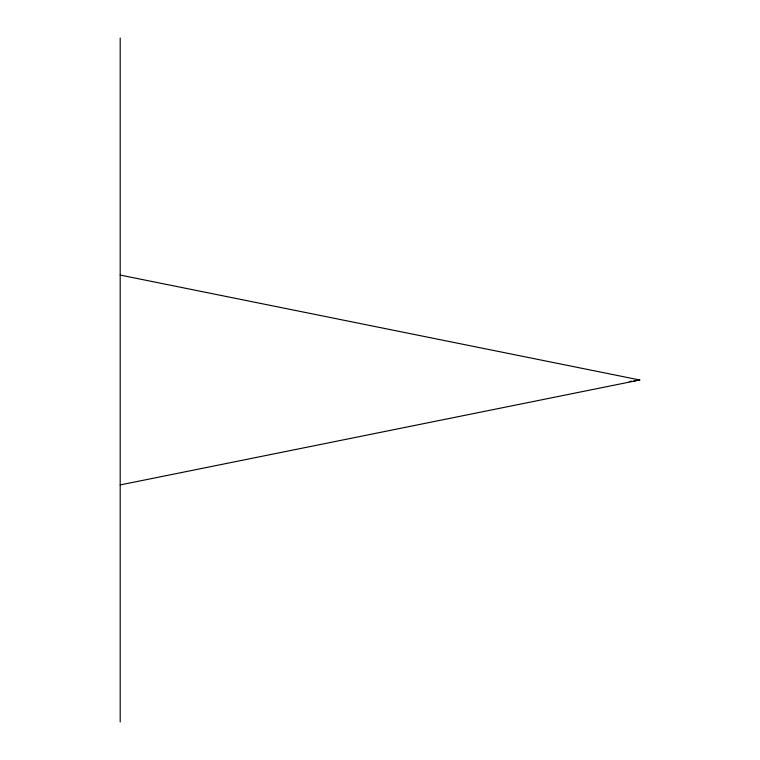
<?xml version="1.0" encoding="UTF-8"?>
<svg xmlns="http://www.w3.org/2000/svg" width="760" height="760" viewBox="0 0 760 760"><rect width="100%" height="100%" fill="white"/><g stroke="black" fill="none" stroke-linecap="round" stroke-linejoin="round"><path stroke-width="1.14" d="M120.194 484.927L639.806 380L120.194 275.072M629.251 381.529L631.598 381.188M633.944 380.845L639.806 380M120.194 38L120.194 722"/></g></svg>
